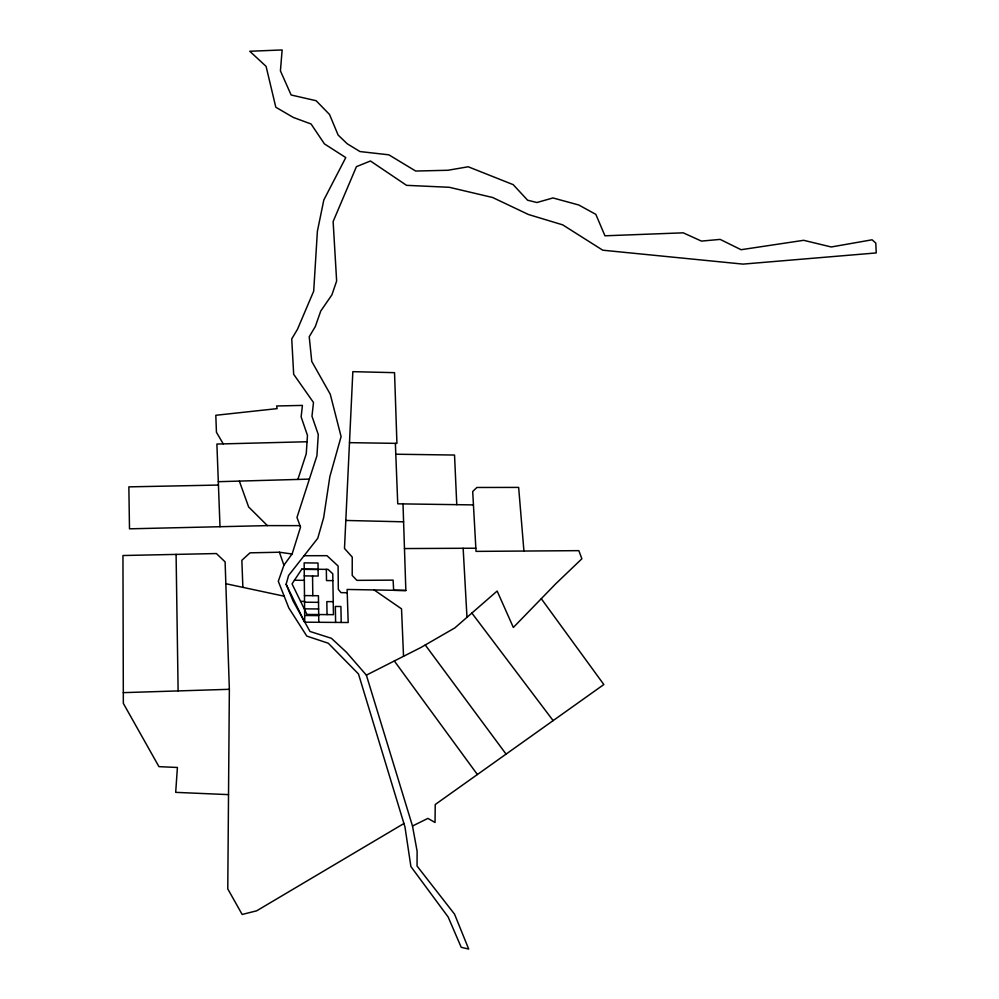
<?xml version="1.0" encoding="UTF-8"?>
<svg xmlns="http://www.w3.org/2000/svg" width="999" height="999" viewBox="0 0 999 999"><rect width="100%" height="100%" fill="white"/><g stroke="black" fill="none" stroke-linecap="round" stroke-linejoin="round"><path stroke-width="1.5" d="M228.521 794.63L175.687 792.357L177.41 767.469L158.953 766.658L123.339 703.371L122.952 555.519L216.383 553.546L225.112 561.875L229.358 689.31L227.772 888.898L242.158 914.46L256.643 910.826L403.921 823.513M286.126 584.278L288.574 575.499L317.769 538.274L323.639 517.732L329.857 476.61L341.096 436.613L330.269 394.255L311.75 361.413L309.228 336.75L315.334 326.498L320.741 311.051L331.918 294.842L336.638 281.006L333.129 221.541L356.431 166.658L370.442 160.989L406.543 185.339L449.288 187.288L492.632 197.502L528.459 214.51L562.687 224.85L602.759 250.2L743.006 264.111L876.235 252.934L875.786 243.057L872.102 239.797L831.255 246.978L803.683 240.309L741.071 249.713L720.154 239.398L701.435 241.096L683.229 232.829L604.957 235.801L595.841 214.373L578.746 204.982L552.959 197.952L536.975 202.51L527.622 200.225L513.199 184.653L468.194 166.771L447.939 170.267L415.684 171.041L388.836 154.82L359.99 151.561L347.202 143.756L338.137 135.065L329.52 114.473L316.109 100.712L291.134 94.992L280.419 70.854L282.143 49.95L249.775 51.261L266.084 66.371L275.811 107.23L293.306 117.432L311.076 123.988L324.425 143.881L345.779 157.58L323.826 199.962L317.395 231.244L313.698 291.159L297.515 329.208L291.733 338.936L293.669 374.288L313.486 402.497L311.975 416.233L318.281 434.553L316.92 455.794L296.978 517.457L300.537 527.11L292.195 553.758L283.916 565.222L278.296 581.268L288.811 607.941L306.793 636.088L328.284 643.244L358.491 673.975L404.957 826.922L410.901 866.558L448.164 917.007L461.213 947.314L468.693 949.05L454.545 914.16L417.045 866.021L417.12 851.248L412.5 826.011L366.371 675.137L346.553 652.347L331.418 638.299L309.99 631.468L293.082 601.023L286.126 584.278L304.608 622.177L348.189 622.514L347.128 589.46L405.844 590.509L403.009 503.896M297.864 479.433L306.243 453.783L307.467 435.439L301.136 416.895L302.422 405.407L276.648 405.981L277.11 408.628L215.809 415.284L216.446 432.305L223.252 443.881M366.371 675.137L420.829 647.539L454.845 627.896L497.152 591.046L513.349 627.459L555.694 583.841L581.88 558.778L578.833 550.649L476.024 551.386L472.702 491.496L476.885 487.475L518.656 487.412L523.926 551.036M412.5 826.011L427.897 818.393L435.04 822.489L435.227 804.52L603.833 684.54L541.321 598.751M123.289 692.644L229.358 689.31M218.306 481.693L309.378 479.108M307.043 441.745L216.895 444.043L220.005 526.71M300 525.636L267.395 525.611L129.495 528.821L128.859 486.863L218.431 485.064M292.02 554.008L279.395 552.222L250.012 552.834L241.858 560.302L242.869 587.362M404.47 548.563L475.774 548.214M304.083 555.719L326.973 555.681L338.099 566.021L338.311 589.298L340.984 592.632L347.227 592.744M304.608 608.841L318.619 608.965M304.67 615.496L318.706 615.609M294.455 580.232L304.27 580.332M332.879 580.631L326.511 580.569L326.336 569.355M304.42 595.591L318.431 595.729L318.793 622.29M300.587 601.373L304.483 601.398M333.241 601.66L326.835 601.61L327.035 614.61M304.545 602.21L318.519 602.335M304.22 569.368L318.094 569.517M304.233 575.886L318.182 576.036L318.007 563.024L304.158 562.862L304.745 622.177M349.488 442.657L396.928 443.381L394.543 372.664L352.834 371.665L344.493 548.476L352.247 557.08L352.21 575.424L356.893 580.357L393.107 580.132L393.656 590.297L405.844 590.509M395.379 443.356L395.791 454.22L454.533 455.044L456.768 504.67M473.414 504.907L397.739 503.821L395.791 454.22M345.816 520.454L403.596 521.815M225.849 583.716L284.191 596.203M374.126 589.947L401.523 608.841L403.534 656.306M267.395 525.611L248.626 506.943L239.348 481.093M471.878 613.074L553.134 720.616M425.249 644.979L506.068 754.108M394.33 660.976L477.385 774.525M279.395 552.222L283.916 565.222M463.149 548.276L466.983 617.332M341.208 622.452L340.909 606.505L335.339 606.455L335.614 622.414M176.086 554.395L178.122 690.921M312.562 575.973L312.799 595.679M301.848 569.08L292.033 583.866L306.98 614.447L333.454 614.672L332.767 573.801L328.022 569.38L301.848 569.08"/></g></svg>
